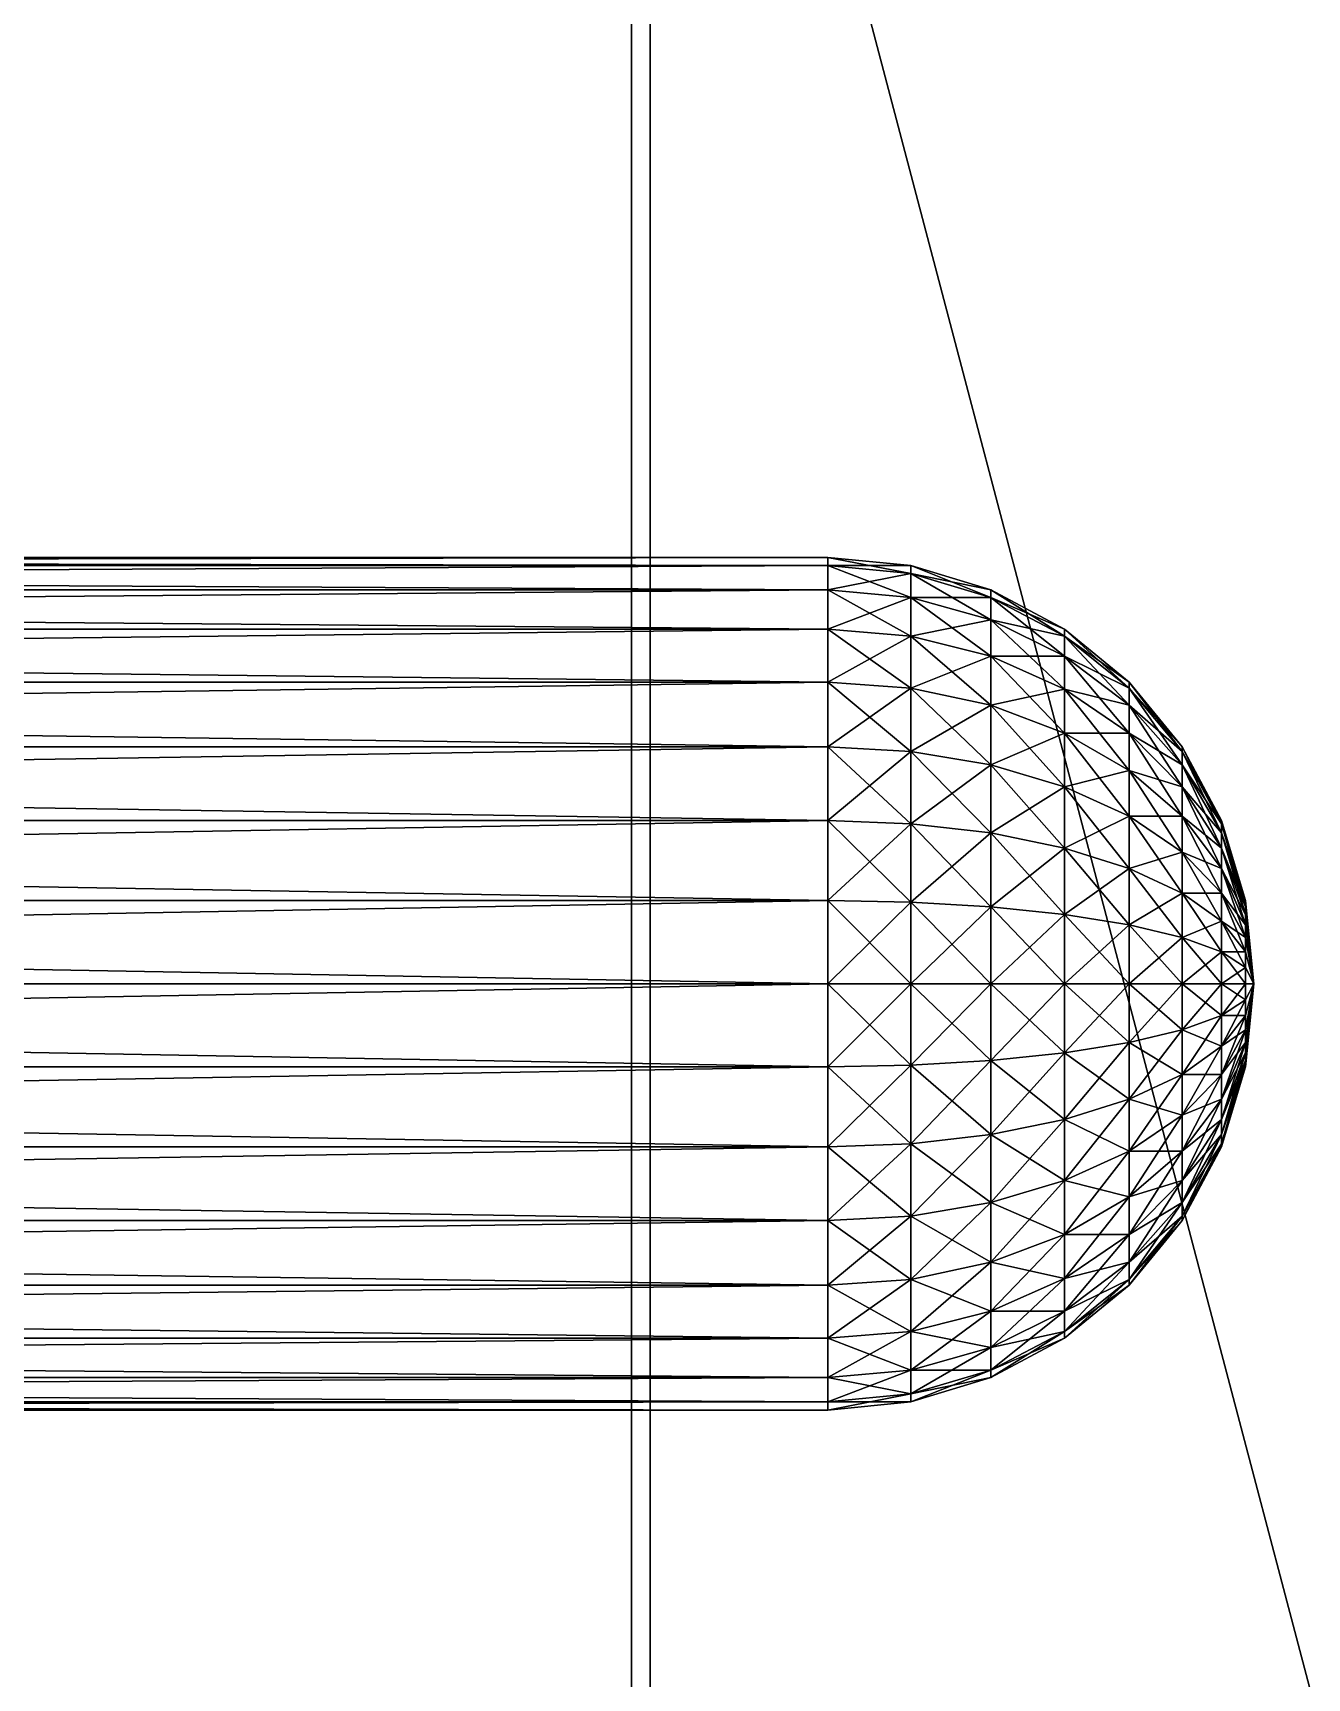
# Model space of a CAD drawing. Header units: millimetres. Extents: x -510 to 550, y -577 to 577.
# Drawn here: x -127.38 to -91.5, y -19.55 to 26.76 of the extents above; entities that cross this region are included whole.
import ezdxf

# ---------------------------------------------------------------- set-up
doc = ezdxf.new("R2010")
doc.units = ezdxf.units.MM
for name, color, linetype, true_color in [('base_visual_1', 7, 'Continuous', 0x5c6b75), ('base_visual_3', 7, 'Continuous', 0x1f2b36), ('rgbd_camera_foot', 7, 'Continuous', 0x1a242e)]:
    doc.layers.add(name, color=color, linetype=linetype, true_color=true_color)

msp = doc.modelspace()

# ---------------------------------------------------------------- linework, layer by layer
at = {"layer": 'base_visual_1', "true_color": 0x5c6b75}
for points in [[(-110, -190, 10), (150, 190, 10), (150, -190, 10)], [(-110, -190, 10), (-110, 190, 10), (150, 190, 10)], [(-110, -190, 80), (150, -190, 80), (150, 190, 80)], [(-110, -190, 80), (150, 190, 80), (-110, 190, 80)], [(-110, 190, 10), (-110, -190, 10), (-110, -190, 80)], [(-110, 190, 10), (-110, -190, 80), (-110, 190, 80)]]:
    msp.add_3dface(points, dxfattribs=at)
at = {"layer": 'base_visual_3', "true_color": 0x1f2b36}
for points in [[(-110.522, 170, 73.47), (-110.522, -170, 73.47), (-200.16, -170, 494.023)], [(-110.522, 170, 73.47), (-200.16, -170, 494.023), (-200.16, 170, 494.023)], [(-51.84, -170, 85.977), (-51.84, 170, 85.977), (-141.478, 170, 506.53)], [(-51.84, -170, 85.977), (-141.478, 170, 506.53), (-141.478, -170, 506.53)], [(-110.522, -170, 73.47), (-51.84, 170, 85.977), (-51.84, -170, 85.977)], [(-110.522, -170, 73.47), (-110.522, 170, 73.47), (-51.84, 170, 85.977)]]:
    msp.add_3dface(points, dxfattribs=at)
at = {"layer": 'rgbd_camera_foot', "true_color": 0x1a242e}
for points in [[(-105, 11.769, 47.341), (-105, 12, 45), (-235, 12, 45)], [(-105, 11.769, 47.341), (-235, 12, 45), (-235, 11.769, 47.341)], [(-105, 12, 45), (-105, 11.769, 42.659), (-235, 11.769, 42.659)], [(-105, 12, 45), (-235, 11.769, 42.659), (-235, 12, 45)], [(-105, 11.087, 49.592), (-105, 11.769, 47.341), (-235, 11.769, 47.341)], [(-105, 11.087, 49.592), (-235, 11.769, 47.341), (-235, 11.087, 49.592)], [(-105, 11.769, 42.659), (-105, 11.087, 40.408), (-235, 11.087, 40.408)], [(-105, 11.769, 42.659), (-235, 11.087, 40.408), (-235, 11.769, 42.659)], [(-102.659, 11.543, 47.296), (-102.659, 11.769, 45), (-105, 12, 45)], [(-102.659, 11.543, 47.296), (-105, 12, 45), (-105, 11.769, 47.341)], [(-102.659, 11.769, 45), (-105, 11.769, 42.659), (-105, 12, 45)], [(-102.659, 10.874, 49.504), (-102.659, 11.543, 47.296), (-105, 11.769, 47.341)], [(-102.659, 10.874, 49.504), (-105, 11.769, 47.341), (-105, 11.087, 49.592)], [(-102.659, 11.769, 45), (-102.659, 11.543, 42.704), (-105, 11.769, 42.659)], [(-102.659, 11.543, 42.704), (-105, 11.087, 40.408), (-105, 11.769, 42.659)], [(-100.408, 10.874, 47.163), (-100.408, 11.087, 45), (-102.659, 11.769, 45)], [(-100.408, 10.874, 47.163), (-102.659, 11.769, 45), (-102.659, 11.543, 47.296)], [(-100.408, 11.087, 45), (-102.659, 11.543, 42.704), (-102.659, 11.769, 45)], [(-102.659, 11.543, 42.704), (-102.659, 10.874, 40.496), (-105, 11.087, 40.408)], [(-100.408, 10.243, 49.243), (-100.408, 10.874, 47.163), (-102.659, 11.543, 47.296)], [(-100.408, 10.243, 49.243), (-102.659, 11.543, 47.296), (-102.659, 10.874, 49.504)], [(-100.408, 11.087, 45), (-100.408, 10.874, 42.837), (-102.659, 11.543, 42.704)], [(-100.408, 10.874, 42.837), (-102.659, 10.874, 40.496), (-102.659, 11.543, 42.704)], [(-105, 9.978, 51.667), (-105, 11.087, 49.592), (-235, 11.087, 49.592)], [(-105, 9.978, 51.667), (-235, 11.087, 49.592), (-235, 9.978, 51.667)], [(-105, 11.087, 40.408), (-105, 9.978, 38.333), (-235, 9.978, 38.333)], [(-105, 11.087, 40.408), (-235, 9.978, 38.333), (-235, 11.087, 40.408)], [(-102.659, 9.786, 51.539), (-102.659, 10.874, 49.504), (-105, 11.087, 49.592)], [(-102.659, 9.786, 51.539), (-105, 11.087, 49.592), (-105, 9.978, 51.667)], [(-102.659, 10.874, 40.496), (-105, 9.978, 38.333), (-105, 11.087, 40.408)], [(-102.659, 10.874, 40.496), (-102.659, 9.786, 38.461), (-105, 9.978, 38.333)], [(-100.408, 9.218, 51.159), (-100.408, 10.243, 49.243), (-102.659, 10.874, 49.504)], [(-100.408, 9.218, 51.159), (-102.659, 10.874, 49.504), (-102.659, 9.786, 51.539)], [(-100.408, 10.874, 42.837), (-100.408, 10.243, 40.757), (-102.659, 10.874, 40.496)], [(-100.408, 10.243, 40.757), (-102.659, 9.786, 38.461), (-102.659, 10.874, 40.496)], [(-98.333, 9.786, 46.947), (-98.333, 9.978, 45), (-100.408, 11.087, 45)], [(-98.333, 9.786, 46.947), (-100.408, 11.087, 45), (-100.408, 10.874, 47.163)], [(-98.333, 9.978, 45), (-100.408, 10.874, 42.837), (-100.408, 11.087, 45)], [(-98.333, 9.218, 48.818), (-98.333, 9.786, 46.947), (-100.408, 10.874, 47.163)], [(-98.333, 9.218, 48.818), (-100.408, 10.874, 47.163), (-100.408, 10.243, 49.243)], [(-98.333, 9.978, 45), (-98.333, 9.786, 43.053), (-100.408, 10.874, 42.837)], [(-98.333, 9.786, 43.053), (-100.408, 10.243, 40.757), (-100.408, 10.874, 42.837)], [(-100.408, 10.243, 40.757), (-100.408, 9.218, 38.841), (-102.659, 9.786, 38.461)], [(-98.333, 8.296, 50.543), (-98.333, 9.218, 48.818), (-100.408, 10.243, 49.243)], [(-98.333, 8.296, 50.543), (-100.408, 10.243, 49.243), (-100.408, 9.218, 51.159)], [(-98.333, 9.786, 43.053), (-98.333, 9.218, 41.182), (-100.408, 10.243, 40.757)], [(-98.333, 9.218, 41.182), (-100.408, 9.218, 38.841), (-100.408, 10.243, 40.757)], [(-105, 8.485, 53.485), (-105, 9.978, 51.667), (-235, 9.978, 51.667)], [(-105, 8.485, 53.485), (-235, 9.978, 51.667), (-235, 8.485, 53.485)], [(-105, 9.978, 38.333), (-105, 8.485, 36.515), (-235, 8.485, 36.515)], [(-105, 9.978, 38.333), (-235, 8.485, 36.515), (-235, 9.978, 38.333)], [(-102.659, 8.322, 53.322), (-102.659, 9.786, 51.539), (-105, 9.978, 51.667)], [(-102.659, 8.322, 53.322), (-105, 9.978, 51.667), (-105, 8.485, 53.485)], [(-102.659, 9.786, 38.461), (-105, 8.485, 36.515), (-105, 9.978, 38.333)], [(-102.659, 9.786, 38.461), (-102.659, 8.322, 36.678), (-105, 8.485, 36.515)], [(-100.408, 7.839, 52.839), (-100.408, 9.218, 51.159), (-102.659, 9.786, 51.539)], [(-100.408, 7.839, 52.839), (-102.659, 9.786, 51.539), (-102.659, 8.322, 53.322)], [(-100.408, 9.218, 38.841), (-102.659, 8.322, 36.678), (-102.659, 9.786, 38.461)], [(-96.515, 8.322, 46.655), (-96.515, 8.485, 45), (-98.333, 9.978, 45)], [(-96.515, 8.322, 46.655), (-98.333, 9.978, 45), (-98.333, 9.786, 46.947)], [(-96.515, 8.485, 45), (-98.333, 9.786, 43.053), (-98.333, 9.978, 45)], [(-96.515, 7.839, 48.247), (-96.515, 8.322, 46.655), (-98.333, 9.786, 46.947)], [(-96.515, 7.839, 48.247), (-98.333, 9.786, 46.947), (-98.333, 9.218, 48.818)], [(-96.515, 8.485, 45), (-96.515, 8.322, 43.345), (-98.333, 9.786, 43.053)], [(-96.515, 8.322, 43.345), (-98.333, 9.218, 41.182), (-98.333, 9.786, 43.053)], [(-100.408, 9.218, 38.841), (-100.408, 7.839, 37.161), (-102.659, 8.322, 36.678)], [(-98.333, 7.055, 52.055), (-98.333, 8.296, 50.543), (-100.408, 9.218, 51.159)], [(-98.333, 7.055, 52.055), (-100.408, 9.218, 51.159), (-100.408, 7.839, 52.839)], [(-98.333, 9.218, 41.182), (-98.333, 8.296, 39.457), (-100.408, 9.218, 38.841)], [(-98.333, 8.296, 39.457), (-100.408, 7.839, 37.161), (-100.408, 9.218, 38.841)], [(-96.515, 7.055, 49.714), (-96.515, 7.839, 48.247), (-98.333, 9.218, 48.818)], [(-96.515, 7.055, 49.714), (-98.333, 9.218, 48.818), (-98.333, 8.296, 50.543)], [(-96.515, 8.322, 43.345), (-96.515, 7.839, 41.753), (-98.333, 9.218, 41.182)], [(-96.515, 7.839, 41.753), (-98.333, 8.296, 39.457), (-98.333, 9.218, 41.182)], [(-105, 6.667, 54.978), (-105, 8.485, 53.485), (-235, 8.485, 53.485)], [(-105, 6.667, 54.978), (-235, 8.485, 53.485), (-235, 6.667, 54.978)], [(-105, 8.485, 36.515), (-105, 6.667, 35.022), (-235, 6.667, 35.022)], [(-105, 8.485, 36.515), (-235, 6.667, 35.022), (-235, 8.485, 36.515)], [(-102.659, 6.539, 54.786), (-102.659, 8.322, 53.322), (-105, 8.485, 53.485)], [(-102.659, 6.539, 54.786), (-105, 8.485, 53.485), (-105, 6.667, 54.978)], [(-102.659, 8.322, 36.678), (-105, 6.667, 35.022), (-105, 8.485, 36.515)], [(-95.022, 6.539, 46.301), (-95.022, 6.667, 45), (-96.515, 8.485, 45)], [(-95.022, 6.539, 46.301), (-96.515, 8.485, 45), (-96.515, 8.322, 46.655)], [(-95.022, 6.667, 45), (-96.515, 8.322, 43.345), (-96.515, 8.485, 45)], [(-102.659, 8.322, 36.678), (-102.659, 6.539, 35.214), (-105, 6.667, 35.022)], [(-100.408, 6.159, 54.218), (-100.408, 7.839, 52.839), (-102.659, 8.322, 53.322)], [(-100.408, 6.159, 54.218), (-102.659, 8.322, 53.322), (-102.659, 6.539, 54.786)], [(-100.408, 7.839, 37.161), (-102.659, 6.539, 35.214), (-102.659, 8.322, 36.678)], [(-98.333, 8.296, 39.457), (-98.333, 7.055, 37.945), (-100.408, 7.839, 37.161)], [(-96.515, 6, 51), (-96.515, 7.055, 49.714), (-98.333, 8.296, 50.543)], [(-96.515, 6, 51), (-98.333, 8.296, 50.543), (-98.333, 7.055, 52.055)], [(-96.515, 7.839, 41.753), (-96.515, 7.055, 40.286), (-98.333, 8.296, 39.457)], [(-96.515, 7.055, 40.286), (-98.333, 7.055, 37.945), (-98.333, 8.296, 39.457)], [(-95.022, 6.159, 47.551), (-95.022, 6.539, 46.301), (-96.515, 8.322, 46.655)], [(-95.022, 6.159, 47.551), (-96.515, 8.322, 46.655), (-96.515, 7.839, 48.247)], [(-95.022, 6.667, 45), (-95.022, 6.539, 43.699), (-96.515, 8.322, 43.345)], [(-95.022, 6.539, 43.699), (-96.515, 7.839, 41.753), (-96.515, 8.322, 43.345)], [(-100.408, 7.839, 37.161), (-100.408, 6.159, 35.782), (-102.659, 6.539, 35.214)], [(-98.333, 5.543, 53.296), (-98.333, 7.055, 52.055), (-100.408, 7.839, 52.839)], [(-98.333, 5.543, 53.296), (-100.408, 7.839, 52.839), (-100.408, 6.159, 54.218)], [(-98.333, 7.055, 37.945), (-100.408, 6.159, 35.782), (-100.408, 7.839, 37.161)], [(-95.022, 5.543, 48.704), (-95.022, 6.159, 47.551), (-96.515, 7.839, 48.247)], [(-95.022, 5.543, 48.704), (-96.515, 7.839, 48.247), (-96.515, 7.055, 49.714)], [(-95.022, 6.539, 43.699), (-95.022, 6.159, 42.449), (-96.515, 7.839, 41.753)], [(-95.022, 6.159, 42.449), (-96.515, 7.055, 40.286), (-96.515, 7.839, 41.753)], [(-98.333, 7.055, 37.945), (-98.333, 5.543, 36.704), (-100.408, 6.159, 35.782)], [(-96.515, 4.714, 52.055), (-96.515, 6, 51), (-98.333, 7.055, 52.055)], [(-96.515, 4.714, 52.055), (-98.333, 7.055, 52.055), (-98.333, 5.543, 53.296)], [(-96.515, 7.055, 40.286), (-96.515, 6, 39), (-98.333, 7.055, 37.945)], [(-96.515, 6, 39), (-98.333, 5.543, 36.704), (-98.333, 7.055, 37.945)], [(-95.022, 4.714, 49.714), (-95.022, 5.543, 48.704), (-96.515, 7.055, 49.714)], [(-95.022, 4.714, 49.714), (-96.515, 7.055, 49.714), (-96.515, 6, 51)], [(-95.022, 6.159, 42.449), (-95.022, 5.543, 41.296), (-96.515, 7.055, 40.286)], [(-95.022, 5.543, 41.296), (-96.515, 6, 39), (-96.515, 7.055, 40.286)], [(-105, 4.592, 56.087), (-105, 6.667, 54.978), (-235, 6.667, 54.978)], [(-105, 4.592, 56.087), (-235, 6.667, 54.978), (-235, 4.592, 56.087)], [(-105, 6.667, 35.022), (-105, 4.592, 33.913), (-235, 4.592, 33.913)], [(-105, 6.667, 35.022), (-235, 4.592, 33.913), (-235, 6.667, 35.022)], [(-102.659, 4.504, 55.874), (-102.659, 6.539, 54.786), (-105, 6.667, 54.978)], [(-102.659, 4.504, 55.874), (-105, 6.667, 54.978), (-105, 4.592, 56.087)], [(-102.659, 6.539, 35.214), (-105, 4.592, 33.913), (-105, 6.667, 35.022)], [(-102.659, 6.539, 35.214), (-102.659, 4.504, 34.126), (-105, 4.592, 33.913)], [(-100.408, 4.243, 55.243), (-100.408, 6.159, 54.218), (-102.659, 6.539, 54.786)], [(-100.408, 4.243, 55.243), (-102.659, 6.539, 54.786), (-102.659, 4.504, 55.874)], [(-100.408, 6.159, 35.782), (-102.659, 4.504, 34.126), (-102.659, 6.539, 35.214)], [(-93.913, 4.504, 45.896), (-93.913, 4.592, 45), (-95.022, 6.667, 45)], [(-93.913, 4.504, 45.896), (-95.022, 6.667, 45), (-95.022, 6.539, 46.301)], [(-93.913, 4.592, 45), (-95.022, 6.539, 43.699), (-95.022, 6.667, 45)], [(-93.913, 4.243, 46.757), (-93.913, 4.504, 45.896), (-95.022, 6.539, 46.301)], [(-93.913, 4.243, 46.757), (-95.022, 6.539, 46.301), (-95.022, 6.159, 47.551)], [(-93.913, 4.592, 45), (-93.913, 4.504, 44.104), (-95.022, 6.539, 43.699)], [(-93.913, 4.504, 44.104), (-95.022, 6.159, 42.449), (-95.022, 6.539, 43.699)], [(-100.408, 6.159, 35.782), (-100.408, 4.243, 34.757), (-102.659, 4.504, 34.126)], [(-98.333, 3.818, 54.218), (-98.333, 5.543, 53.296), (-100.408, 6.159, 54.218)], [(-98.333, 3.818, 54.218), (-100.408, 6.159, 54.218), (-100.408, 4.243, 55.243)], [(-98.333, 5.543, 36.704), (-100.408, 4.243, 34.757), (-100.408, 6.159, 35.782)], [(-93.913, 3.818, 47.551), (-93.913, 4.243, 46.757), (-95.022, 6.159, 47.551)], [(-93.913, 3.818, 47.551), (-95.022, 6.159, 47.551), (-95.022, 5.543, 48.704)], [(-93.913, 4.504, 44.104), (-93.913, 4.243, 43.243), (-95.022, 6.159, 42.449)], [(-93.913, 4.243, 43.243), (-95.022, 5.543, 41.296), (-95.022, 6.159, 42.449)], [(-96.515, 6, 39), (-96.515, 4.714, 37.945), (-98.333, 5.543, 36.704)], [(-95.022, 3.704, 50.543), (-95.022, 4.714, 49.714), (-96.515, 6, 51)], [(-95.022, 3.704, 50.543), (-96.515, 6, 51), (-96.515, 4.714, 52.055)], [(-95.022, 5.543, 41.296), (-95.022, 4.714, 40.286), (-96.515, 6, 39)], [(-95.022, 4.714, 40.286), (-96.515, 4.714, 37.945), (-96.515, 6, 39)], [(-98.333, 5.543, 36.704), (-98.333, 3.818, 35.782), (-100.408, 4.243, 34.757)], [(-96.515, 3.247, 52.839), (-96.515, 4.714, 52.055), (-98.333, 5.543, 53.296)], [(-96.515, 3.247, 52.839), (-98.333, 5.543, 53.296), (-98.333, 3.818, 54.218)], [(-96.515, 4.714, 37.945), (-98.333, 3.818, 35.782), (-98.333, 5.543, 36.704)], [(-93.913, 3.247, 48.247), (-93.913, 3.818, 47.551), (-95.022, 5.543, 48.704)], [(-93.913, 3.247, 48.247), (-95.022, 5.543, 48.704), (-95.022, 4.714, 49.714)], [(-93.913, 4.243, 43.243), (-93.913, 3.818, 42.449), (-95.022, 5.543, 41.296)], [(-93.913, 3.818, 42.449), (-95.022, 4.714, 40.286), (-95.022, 5.543, 41.296)], [(-96.515, 4.714, 37.945), (-96.515, 3.247, 37.161), (-98.333, 3.818, 35.782)], [(-95.022, 2.551, 51.159), (-95.022, 3.704, 50.543), (-96.515, 4.714, 52.055)], [(-95.022, 2.551, 51.159), (-96.515, 4.714, 52.055), (-96.515, 3.247, 52.839)], [(-95.022, 4.714, 40.286), (-95.022, 3.704, 39.457), (-96.515, 4.714, 37.945)], [(-95.022, 3.704, 39.457), (-96.515, 3.247, 37.161), (-96.515, 4.714, 37.945)], [(-93.913, 2.551, 48.818), (-93.913, 3.247, 48.247), (-95.022, 4.714, 49.714)], [(-93.913, 2.551, 48.818), (-95.022, 4.714, 49.714), (-95.022, 3.704, 50.543)], [(-93.913, 3.818, 42.449), (-93.913, 3.247, 41.753), (-95.022, 4.714, 40.286)], [(-93.913, 3.247, 41.753), (-95.022, 3.704, 39.457), (-95.022, 4.714, 40.286)], [(-105, 2.341, 56.769), (-105, 4.592, 56.087), (-235, 4.592, 56.087)], [(-105, 2.341, 56.769), (-235, 4.592, 56.087), (-235, 2.341, 56.769)], [(-105, 4.592, 33.913), (-105, 2.341, 33.231), (-235, 2.341, 33.231)], [(-105, 4.592, 33.913), (-235, 2.341, 33.231), (-235, 4.592, 33.913)], [(-102.659, 2.296, 56.543), (-102.659, 4.504, 55.874), (-105, 4.592, 56.087)], [(-102.659, 2.296, 56.543), (-105, 4.592, 56.087), (-105, 2.341, 56.769)], [(-102.659, 4.504, 34.126), (-105, 2.341, 33.231), (-105, 4.592, 33.913)], [(-102.659, 4.504, 34.126), (-102.659, 2.296, 33.457), (-105, 2.341, 33.231)], [(-100.408, 2.163, 55.874), (-100.408, 4.243, 55.243), (-102.659, 4.504, 55.874)], [(-100.408, 2.163, 55.874), (-102.659, 4.504, 55.874), (-102.659, 2.296, 56.543)], [(-100.408, 4.243, 34.757), (-102.659, 2.296, 33.457), (-102.659, 4.504, 34.126)], [(-100.408, 4.243, 34.757), (-100.408, 2.163, 34.126), (-102.659, 2.296, 33.457)], [(-98.333, 1.947, 54.786), (-98.333, 3.818, 54.218), (-100.408, 4.243, 55.243)], [(-98.333, 1.947, 54.786), (-100.408, 4.243, 55.243), (-100.408, 2.163, 55.874)], [(-98.333, 3.818, 35.782), (-100.408, 2.163, 34.126), (-100.408, 4.243, 34.757)], [(-93.231, 2.296, 45.457), (-93.231, 2.341, 45), (-93.913, 4.592, 45)], [(-93.231, 2.296, 45.457), (-93.913, 4.592, 45), (-93.913, 4.504, 45.896)], [(-93.231, 2.341, 45), (-93.913, 4.504, 44.104), (-93.913, 4.592, 45)], [(-93.231, 2.163, 45.896), (-93.231, 2.296, 45.457), (-93.913, 4.504, 45.896)], [(-93.231, 2.163, 45.896), (-93.913, 4.504, 45.896), (-93.913, 4.243, 46.757)], [(-93.231, 2.341, 45), (-93.231, 2.296, 44.543), (-93.913, 4.504, 44.104)], [(-93.231, 2.296, 44.543), (-93.913, 4.243, 43.243), (-93.913, 4.504, 44.104)], [(-93.231, 1.947, 46.301), (-93.231, 2.163, 45.896), (-93.913, 4.243, 46.757)], [(-93.231, 1.947, 46.301), (-93.913, 4.243, 46.757), (-93.913, 3.818, 47.551)], [(-93.231, 2.296, 44.543), (-93.231, 2.163, 44.104), (-93.913, 4.243, 43.243)], [(-93.231, 2.163, 44.104), (-93.913, 3.818, 42.449), (-93.913, 4.243, 43.243)], [(-98.333, 3.818, 35.782), (-98.333, 1.947, 35.214), (-100.408, 2.163, 34.126)], [(-96.515, 1.655, 53.322), (-96.515, 3.247, 52.839), (-98.333, 3.818, 54.218)], [(-96.515, 1.655, 53.322), (-98.333, 3.818, 54.218), (-98.333, 1.947, 54.786)], [(-96.515, 3.247, 37.161), (-98.333, 1.947, 35.214), (-98.333, 3.818, 35.782)], [(-93.231, 1.655, 46.655), (-93.231, 1.947, 46.301), (-93.913, 3.818, 47.551)], [(-93.231, 1.655, 46.655), (-93.913, 3.818, 47.551), (-93.913, 3.247, 48.247)], [(-93.231, 2.163, 44.104), (-93.231, 1.947, 43.699), (-93.913, 3.818, 42.449)], [(-93.231, 1.947, 43.699), (-93.913, 3.247, 41.753), (-93.913, 3.818, 42.449)], [(-96.515, 3.247, 37.161), (-96.515, 1.655, 36.678), (-98.333, 1.947, 35.214)], [(-95.022, 3.704, 39.457), (-95.022, 2.551, 38.841), (-96.515, 3.247, 37.161)], [(-95.022, 1.301, 51.539), (-95.022, 2.551, 51.159), (-96.515, 3.247, 52.839)], [(-95.022, 1.301, 51.539), (-96.515, 3.247, 52.839), (-96.515, 1.655, 53.322)], [(-95.022, 2.551, 38.841), (-96.515, 1.655, 36.678), (-96.515, 3.247, 37.161)], [(-93.913, 1.757, 49.243), (-93.913, 2.551, 48.818), (-95.022, 3.704, 50.543)], [(-93.913, 1.757, 49.243), (-95.022, 3.704, 50.543), (-95.022, 2.551, 51.159)], [(-93.913, 3.247, 41.753), (-93.913, 2.551, 41.182), (-95.022, 3.704, 39.457)], [(-93.913, 2.551, 41.182), (-95.022, 2.551, 38.841), (-95.022, 3.704, 39.457)], [(-93.231, 1.301, 46.947), (-93.231, 1.655, 46.655), (-93.913, 3.247, 48.247)], [(-93.231, 1.301, 46.947), (-93.913, 3.247, 48.247), (-93.913, 2.551, 48.818)], [(-93.231, 1.947, 43.699), (-93.231, 1.655, 43.345), (-93.913, 3.247, 41.753)], [(-93.231, 1.655, 43.345), (-93.913, 2.551, 41.182), (-93.913, 3.247, 41.753)], [(-105, 0, 57), (-105, 2.341, 56.769), (-235, 2.341, 56.769)], [(-105, 0, 57), (-235, 2.341, 56.769), (-235, 0, 57)], [(-105, 2.341, 33.231), (-105, 0, 33), (-235, 0, 33)], [(-105, 2.341, 33.231), (-235, 0, 33), (-235, 2.341, 33.231)], [(-102.659, 0, 56.769), (-102.659, 2.296, 56.543), (-105, 2.341, 56.769)], [(-102.659, 0, 56.769), (-105, 2.341, 56.769), (-105, 0, 57)], [(-102.659, 2.296, 33.457), (-105, 0, 33), (-105, 2.341, 33.231)], [(-95.022, 2.551, 38.841), (-95.022, 1.301, 38.461), (-96.515, 1.655, 36.678)], [(-93.913, 0.896, 49.504), (-93.913, 1.757, 49.243), (-95.022, 2.551, 51.159)], [(-93.913, 0.896, 49.504), (-95.022, 2.551, 51.159), (-95.022, 1.301, 51.539)], [(-93.913, 2.551, 41.182), (-93.913, 1.757, 40.757), (-95.022, 2.551, 38.841)], [(-93.913, 1.757, 40.757), (-95.022, 1.301, 38.461), (-95.022, 2.551, 38.841)], [(-93.231, 0.896, 47.163), (-93.231, 1.301, 46.947), (-93.913, 2.551, 48.818)], [(-93.231, 0.896, 47.163), (-93.913, 2.551, 48.818), (-93.913, 1.757, 49.243)], [(-93.231, 1.655, 43.345), (-93.231, 1.301, 43.053), (-93.913, 2.551, 41.182)], [(-93.231, 1.301, 43.053), (-93.913, 1.757, 40.757), (-93.913, 2.551, 41.182)], [(-93, 0, 45), (-93.231, 2.341, 45), (-93.231, 2.296, 45.457)], [(-93, 0, 45), (-93.231, 2.296, 44.543), (-93.231, 2.341, 45)], [(-102.659, 2.296, 33.457), (-102.659, 0, 33.231), (-105, 0, 33)], [(-100.408, 0, 56.087), (-100.408, 2.163, 55.874), (-102.659, 2.296, 56.543)], [(-100.408, 0, 56.087), (-102.659, 2.296, 56.543), (-102.659, 0, 56.769)], [(-100.408, 2.163, 34.126), (-102.659, 0, 33.231), (-102.659, 2.296, 33.457)], [(-100.408, 2.163, 34.126), (-100.408, 0, 33.913), (-102.659, 0, 33.231)], [(-98.333, 0, 54.978), (-98.333, 1.947, 54.786), (-100.408, 2.163, 55.874)], [(-98.333, 0, 54.978), (-100.408, 2.163, 55.874), (-100.408, 0, 56.087)], [(-98.333, 1.947, 35.214), (-100.408, 0, 33.913), (-100.408, 2.163, 34.126)], [(-98.333, 1.947, 35.214), (-98.333, 0, 35.022), (-100.408, 0, 33.913)], [(-96.515, 0, 53.485), (-96.515, 1.655, 53.322), (-98.333, 1.947, 54.786)], [(-96.515, 0, 53.485), (-98.333, 1.947, 54.786), (-98.333, 0, 54.978)], [(-96.515, 1.655, 36.678), (-98.333, 0, 35.022), (-98.333, 1.947, 35.214)], [(-93, 0, 45), (-93.231, 2.296, 45.457), (-93.231, 2.163, 45.896)], [(-93, 0, 45), (-93.231, 2.163, 44.104), (-93.231, 2.296, 44.543)], [(-93, 0, 45), (-93.231, 2.163, 45.896), (-93.231, 1.947, 46.301)], [(-93, 0, 45), (-93.231, 1.947, 43.699), (-93.231, 2.163, 44.104)], [(-93, 0, 45), (-93.231, 1.947, 46.301), (-93.231, 1.655, 46.655)], [(-93, 0, 45), (-93.231, 1.655, 43.345), (-93.231, 1.947, 43.699)], [(-96.515, 1.655, 36.678), (-96.515, 0, 36.515), (-98.333, 0, 35.022)], [(-95.022, 0, 51.667), (-95.022, 1.301, 51.539), (-96.515, 1.655, 53.322)], [(-95.022, 0, 51.667), (-96.515, 1.655, 53.322), (-96.515, 0, 53.485)], [(-95.022, 1.301, 38.461), (-96.515, 0, 36.515), (-96.515, 1.655, 36.678)], [(-93.913, 1.757, 40.757), (-93.913, 0.896, 40.496), (-95.022, 1.301, 38.461)], [(-93.231, 0.457, 47.296), (-93.231, 0.896, 47.163), (-93.913, 1.757, 49.243)], [(-93.231, 0.457, 47.296), (-93.913, 1.757, 49.243), (-93.913, 0.896, 49.504)], [(-93.231, 1.301, 43.053), (-93.231, 0.896, 42.837), (-93.913, 1.757, 40.757)], [(-93.231, 0.896, 42.837), (-93.913, 0.896, 40.496), (-93.913, 1.757, 40.757)], [(-93, 0, 45), (-93.231, 1.655, 46.655), (-93.231, 1.301, 46.947)], [(-93, 0, 45), (-93.231, 1.301, 43.053), (-93.231, 1.655, 43.345)], [(-95.022, 1.301, 38.461), (-95.022, 0, 38.333), (-96.515, 0, 36.515)], [(-93.913, 0, 49.592), (-93.913, 0.896, 49.504), (-95.022, 1.301, 51.539)], [(-93.913, 0, 49.592), (-95.022, 1.301, 51.539), (-95.022, 0, 51.667)], [(-93.913, 0.896, 40.496), (-95.022, 0, 38.333), (-95.022, 1.301, 38.461)], [(-93, 0, 45), (-93.231, 1.301, 46.947), (-93.231, 0.896, 47.163)], [(-93, 0, 45), (-93.231, 0.896, 42.837), (-93.231, 1.301, 43.053)], [(-93.913, 0.896, 40.496), (-93.913, 0, 40.408), (-95.022, 0, 38.333)], [(-93.231, 0, 47.341), (-93.231, 0.457, 47.296), (-93.913, 0.896, 49.504)], [(-93.231, 0, 47.341), (-93.913, 0.896, 49.504), (-93.913, 0, 49.592)], [(-93.231, 0.896, 42.837), (-93.231, 0.457, 42.704), (-93.913, 0.896, 40.496)], [(-93.231, 0.457, 42.704), (-93.913, 0, 40.408), (-93.913, 0.896, 40.496)], [(-93, 0, 45), (-93.231, 0.896, 47.163), (-93.231, 0.457, 47.296)], [(-93, 0, 45), (-93.231, 0.457, 42.704), (-93.231, 0.896, 42.837)], [(-105, 0, 33), (-105, -2.341, 33.231), (-235, -2.341, 33.231)], [(-105, 0, 33), (-235, -2.341, 33.231), (-235, 0, 33)], [(-105, -2.341, 56.769), (-105, 0, 57), (-235, 0, 57)], [(-105, -2.341, 56.769), (-235, 0, 57), (-235, -2.341, 56.769)], [(-102.659, 0, 33.231), (-102.659, -2.296, 33.457), (-105, -2.341, 33.231)], [(-102.659, 0, 33.231), (-105, -2.341, 33.231), (-105, 0, 33)], [(-102.659, -2.296, 56.543), (-102.659, 0, 56.769), (-105, 0, 57)], [(-102.659, -2.296, 56.543), (-105, 0, 57), (-105, -2.341, 56.769)], [(-100.408, 0, 33.913), (-100.408, -2.163, 34.126), (-102.659, -2.296, 33.457)], [(-100.408, 0, 33.913), (-102.659, -2.296, 33.457), (-102.659, 0, 33.231)], [(-100.408, -2.163, 55.874), (-100.408, 0, 56.087), (-102.659, 0, 56.769)], [(-100.408, -2.163, 55.874), (-102.659, 0, 56.769), (-102.659, -2.296, 56.543)], [(-98.333, 0, 35.022), (-98.333, -1.947, 35.214), (-100.408, -2.163, 34.126)], [(-98.333, 0, 35.022), (-100.408, -2.163, 34.126), (-100.408, 0, 33.913)], [(-98.333, -1.947, 54.786), (-98.333, 0, 54.978), (-100.408, 0, 56.087)], [(-98.333, -1.947, 54.786), (-100.408, 0, 56.087), (-100.408, -2.163, 55.874)], [(-96.515, 0, 36.515), (-96.515, -1.655, 36.678), (-98.333, -1.947, 35.214)], [(-96.515, 0, 36.515), (-98.333, -1.947, 35.214), (-98.333, 0, 35.022)], [(-96.515, -1.655, 53.322), (-96.515, 0, 53.485), (-98.333, 0, 54.978)], [(-96.515, -1.655, 53.322), (-98.333, 0, 54.978), (-98.333, -1.947, 54.786)], [(-95.022, 0, 38.333), (-95.022, -1.301, 38.461), (-96.515, -1.655, 36.678)], [(-95.022, 0, 38.333), (-96.515, -1.655, 36.678), (-96.515, 0, 36.515)], [(-95.022, -1.301, 51.539), (-95.022, 0, 51.667), (-96.515, 0, 53.485)], [(-95.022, -1.301, 51.539), (-96.515, 0, 53.485), (-96.515, -1.655, 53.322)], [(-93.913, 0, 40.408), (-93.913, -0.896, 40.496), (-95.022, -1.301, 38.461)], [(-93.913, 0, 40.408), (-95.022, -1.301, 38.461), (-95.022, 0, 38.333)], [(-93.913, -0.896, 49.504), (-93.913, 0, 49.592), (-95.022, 0, 51.667)], [(-93.913, -0.896, 49.504), (-95.022, 0, 51.667), (-95.022, -1.301, 51.539)], [(-93.231, 0.457, 42.704), (-93.231, 0, 42.659), (-93.913, 0, 40.408)], [(-93.231, 0, 42.659), (-93.231, -0.457, 42.704), (-93.913, -0.896, 40.496)], [(-93.231, 0, 42.659), (-93.913, -0.896, 40.496), (-93.913, 0, 40.408)], [(-93.231, -0.457, 47.296), (-93.231, 0, 47.341), (-93.913, 0, 49.592)], [(-93.231, -0.457, 47.296), (-93.913, 0, 49.592), (-93.913, -0.896, 49.504)], [(-93, 0, 45), (-93.231, 0.457, 47.296), (-93.231, 0, 47.341)], [(-93, 0, 45), (-93.231, 0, 42.659), (-93.231, 0.457, 42.704)], [(-93, 0, 45), (-93.231, -0.457, 42.704), (-93.231, 0, 42.659)], [(-93, 0, 45), (-93.231, -0.896, 42.837), (-93.231, -0.457, 42.704)], [(-93, 0, 45), (-93.231, -1.301, 43.053), (-93.231, -0.896, 42.837)], [(-93, 0, 45), (-93.231, -1.655, 43.345), (-93.231, -1.301, 43.053)], [(-93, 0, 45), (-93.231, -1.947, 43.699), (-93.231, -1.655, 43.345)], [(-93, 0, 45), (-93.231, -2.163, 44.104), (-93.231, -1.947, 43.699)], [(-93, 0, 45), (-93.231, -2.296, 44.543), (-93.231, -2.163, 44.104)], [(-93, 0, 45), (-93.231, -2.341, 45), (-93.231, -2.296, 44.543)], [(-93, 0, 45), (-93.231, -2.296, 45.457), (-93.231, -2.341, 45)], [(-93, 0, 45), (-93.231, -2.163, 45.896), (-93.231, -2.296, 45.457)], [(-93, 0, 45), (-93.231, -1.947, 46.301), (-93.231, -2.163, 45.896)], [(-93, 0, 45), (-93.231, -1.655, 46.655), (-93.231, -1.947, 46.301)], [(-93, 0, 45), (-93.231, -1.301, 46.947), (-93.231, -1.655, 46.655)], [(-93, 0, 45), (-93.231, -0.896, 47.163), (-93.231, -1.301, 46.947)], [(-93, 0, 45), (-93.231, -0.457, 47.296), (-93.231, -0.896, 47.163)], [(-93, 0, 45), (-93.231, 0, 47.341), (-93.231, -0.457, 47.296)], [(-93.231, -0.457, 42.704), (-93.231, -0.896, 42.837), (-93.913, -1.757, 40.757)], [(-93.231, -0.457, 42.704), (-93.913, -1.757, 40.757), (-93.913, -0.896, 40.496)], [(-93.231, -0.896, 47.163), (-93.231, -0.457, 47.296), (-93.913, -0.896, 49.504)], [(-93.913, -0.896, 40.496), (-93.913, -1.757, 40.757), (-95.022, -2.551, 38.841)], [(-93.913, -0.896, 40.496), (-95.022, -2.551, 38.841), (-95.022, -1.301, 38.461)], [(-93.913, -1.757, 49.243), (-93.913, -0.896, 49.504), (-95.022, -1.301, 51.539)], [(-93.231, -0.896, 42.837), (-93.231, -1.301, 43.053), (-93.913, -2.551, 41.182)], [(-93.231, -0.896, 42.837), (-93.913, -2.551, 41.182), (-93.913, -1.757, 40.757)], [(-93.231, -1.301, 46.947), (-93.231, -0.896, 47.163), (-93.913, -1.757, 49.243)], [(-93.231, -0.896, 47.163), (-93.913, -0.896, 49.504), (-93.913, -1.757, 49.243)], [(-95.022, -1.301, 38.461), (-95.022, -2.551, 38.841), (-96.515, -3.247, 37.161)], [(-95.022, -1.301, 38.461), (-96.515, -3.247, 37.161), (-96.515, -1.655, 36.678)], [(-95.022, -2.551, 51.159), (-95.022, -1.301, 51.539), (-96.515, -1.655, 53.322)], [(-93.913, -1.757, 49.243), (-95.022, -1.301, 51.539), (-95.022, -2.551, 51.159)], [(-93.231, -1.301, 43.053), (-93.231, -1.655, 43.345), (-93.913, -3.247, 41.753)], [(-93.231, -1.301, 43.053), (-93.913, -3.247, 41.753), (-93.913, -2.551, 41.182)], [(-93.231, -1.655, 46.655), (-93.231, -1.301, 46.947), (-93.913, -2.551, 48.818)], [(-93.231, -1.301, 46.947), (-93.913, -1.757, 49.243), (-93.913, -2.551, 48.818)], [(-96.515, -1.655, 36.678), (-96.515, -3.247, 37.161), (-98.333, -3.818, 35.782)], [(-96.515, -1.655, 36.678), (-98.333, -3.818, 35.782), (-98.333, -1.947, 35.214)], [(-96.515, -3.247, 52.839), (-96.515, -1.655, 53.322), (-98.333, -1.947, 54.786)], [(-95.022, -2.551, 51.159), (-96.515, -1.655, 53.322), (-96.515, -3.247, 52.839)], [(-93.913, -1.757, 40.757), (-93.913, -2.551, 41.182), (-95.022, -3.704, 39.457)], [(-93.913, -1.757, 40.757), (-95.022, -3.704, 39.457), (-95.022, -2.551, 38.841)], [(-93.913, -2.551, 48.818), (-93.913, -1.757, 49.243), (-95.022, -2.551, 51.159)], [(-93.231, -1.655, 43.345), (-93.231, -1.947, 43.699), (-93.913, -3.818, 42.449)], [(-93.231, -1.655, 43.345), (-93.913, -3.818, 42.449), (-93.913, -3.247, 41.753)], [(-93.231, -1.947, 46.301), (-93.231, -1.655, 46.655), (-93.913, -3.247, 48.247)], [(-93.231, -1.655, 46.655), (-93.913, -2.551, 48.818), (-93.913, -3.247, 48.247)], [(-102.659, -2.296, 33.457), (-102.659, -4.504, 34.126), (-105, -4.592, 33.913)], [(-102.659, -2.296, 33.457), (-105, -4.592, 33.913), (-105, -2.341, 33.231)], [(-102.659, -4.504, 55.874), (-102.659, -2.296, 56.543), (-105, -2.341, 56.769)], [(-100.408, -2.163, 34.126), (-100.408, -4.243, 34.757), (-102.659, -4.504, 34.126)], [(-100.408, -2.163, 34.126), (-102.659, -4.504, 34.126), (-102.659, -2.296, 33.457)], [(-100.408, -4.243, 55.243), (-100.408, -2.163, 55.874), (-102.659, -2.296, 56.543)], [(-100.408, -4.243, 55.243), (-102.659, -2.296, 56.543), (-102.659, -4.504, 55.874)], [(-98.333, -1.947, 35.214), (-98.333, -3.818, 35.782), (-100.408, -4.243, 34.757)], [(-98.333, -1.947, 35.214), (-100.408, -4.243, 34.757), (-100.408, -2.163, 34.126)], [(-98.333, -3.818, 54.218), (-98.333, -1.947, 54.786), (-100.408, -2.163, 55.874)], [(-98.333, -3.818, 54.218), (-100.408, -2.163, 55.874), (-100.408, -4.243, 55.243)], [(-96.515, -3.247, 52.839), (-98.333, -1.947, 54.786), (-98.333, -3.818, 54.218)], [(-93.231, -1.947, 43.699), (-93.231, -2.163, 44.104), (-93.913, -4.243, 43.243)], [(-93.231, -1.947, 43.699), (-93.913, -4.243, 43.243), (-93.913, -3.818, 42.449)], [(-93.231, -2.163, 45.896), (-93.231, -1.947, 46.301), (-93.913, -3.818, 47.551)], [(-93.231, -1.947, 46.301), (-93.913, -3.247, 48.247), (-93.913, -3.818, 47.551)], [(-93.231, -2.163, 44.104), (-93.231, -2.296, 44.543), (-93.913, -4.504, 44.104)], [(-93.231, -2.163, 44.104), (-93.913, -4.504, 44.104), (-93.913, -4.243, 43.243)], [(-93.231, -2.296, 45.457), (-93.231, -2.163, 45.896), (-93.913, -4.243, 46.757)], [(-93.231, -2.163, 45.896), (-93.913, -3.818, 47.551), (-93.913, -4.243, 46.757)], [(-93.231, -2.296, 44.543), (-93.231, -2.341, 45), (-93.913, -4.592, 45)], [(-93.231, -2.296, 44.543), (-93.913, -4.592, 45), (-93.913, -4.504, 44.104)], [(-93.231, -2.341, 45), (-93.231, -2.296, 45.457), (-93.913, -4.504, 45.896)], [(-93.231, -2.296, 45.457), (-93.913, -4.243, 46.757), (-93.913, -4.504, 45.896)], [(-105, -2.341, 33.231), (-105, -4.592, 33.913), (-235, -4.592, 33.913)], [(-105, -2.341, 33.231), (-235, -4.592, 33.913), (-235, -2.341, 33.231)], [(-105, -4.592, 56.087), (-105, -2.341, 56.769), (-235, -2.341, 56.769)], [(-105, -4.592, 56.087), (-235, -2.341, 56.769), (-235, -4.592, 56.087)], [(-102.659, -4.504, 55.874), (-105, -2.341, 56.769), (-105, -4.592, 56.087)], [(-95.022, -2.551, 38.841), (-95.022, -3.704, 39.457), (-96.515, -4.714, 37.945)], [(-95.022, -2.551, 38.841), (-96.515, -4.714, 37.945), (-96.515, -3.247, 37.161)], [(-95.022, -3.704, 50.543), (-95.022, -2.551, 51.159), (-96.515, -3.247, 52.839)], [(-93.913, -2.551, 41.182), (-93.913, -3.247, 41.753), (-95.022, -4.714, 40.286)], [(-93.913, -2.551, 41.182), (-95.022, -4.714, 40.286), (-95.022, -3.704, 39.457)], [(-93.913, -3.247, 48.247), (-93.913, -2.551, 48.818), (-95.022, -3.704, 50.543)], [(-93.913, -2.551, 48.818), (-95.022, -2.551, 51.159), (-95.022, -3.704, 50.543)], [(-93.231, -2.341, 45), (-93.913, -4.504, 45.896), (-93.913, -4.592, 45)], [(-96.515, -3.247, 37.161), (-96.515, -4.714, 37.945), (-98.333, -5.543, 36.704)], [(-96.515, -3.247, 37.161), (-98.333, -5.543, 36.704), (-98.333, -3.818, 35.782)], [(-96.515, -4.714, 52.055), (-96.515, -3.247, 52.839), (-98.333, -3.818, 54.218)], [(-95.022, -3.704, 50.543), (-96.515, -3.247, 52.839), (-96.515, -4.714, 52.055)], [(-95.022, -3.704, 39.457), (-95.022, -4.714, 40.286), (-96.515, -6, 39)], [(-95.022, -3.704, 39.457), (-96.515, -6, 39), (-96.515, -4.714, 37.945)], [(-95.022, -4.714, 49.714), (-95.022, -3.704, 50.543), (-96.515, -4.714, 52.055)], [(-93.913, -3.247, 41.753), (-93.913, -3.818, 42.449), (-95.022, -5.543, 41.296)], [(-93.913, -3.247, 41.753), (-95.022, -5.543, 41.296), (-95.022, -4.714, 40.286)], [(-93.913, -3.818, 47.551), (-93.913, -3.247, 48.247), (-95.022, -4.714, 49.714)], [(-93.913, -3.247, 48.247), (-95.022, -3.704, 50.543), (-95.022, -4.714, 49.714)], [(-98.333, -3.818, 35.782), (-98.333, -5.543, 36.704), (-100.408, -6.159, 35.782)], [(-98.333, -3.818, 35.782), (-100.408, -6.159, 35.782), (-100.408, -4.243, 34.757)], [(-98.333, -5.543, 53.296), (-98.333, -3.818, 54.218), (-100.408, -4.243, 55.243)], [(-96.515, -4.714, 52.055), (-98.333, -3.818, 54.218), (-98.333, -5.543, 53.296)], [(-93.913, -3.818, 42.449), (-93.913, -4.243, 43.243), (-95.022, -6.159, 42.449)], [(-93.913, -3.818, 42.449), (-95.022, -6.159, 42.449), (-95.022, -5.543, 41.296)], [(-93.913, -4.243, 46.757), (-93.913, -3.818, 47.551), (-95.022, -5.543, 48.704)], [(-93.913, -3.818, 47.551), (-95.022, -4.714, 49.714), (-95.022, -5.543, 48.704)], [(-105, -4.592, 33.913), (-105, -6.667, 35.022), (-235, -6.667, 35.022)], [(-105, -4.592, 33.913), (-235, -6.667, 35.022), (-235, -4.592, 33.913)], [(-105, -6.667, 54.978), (-105, -4.592, 56.087), (-235, -4.592, 56.087)], [(-105, -6.667, 54.978), (-235, -4.592, 56.087), (-235, -6.667, 54.978)], [(-102.659, -4.504, 34.126), (-102.659, -6.539, 35.214), (-105, -6.667, 35.022)], [(-102.659, -4.504, 34.126), (-105, -6.667, 35.022), (-105, -4.592, 33.913)], [(-102.659, -6.539, 54.786), (-102.659, -4.504, 55.874), (-105, -4.592, 56.087)], [(-102.659, -6.539, 54.786), (-105, -4.592, 56.087), (-105, -6.667, 54.978)], [(-100.408, -4.243, 34.757), (-100.408, -6.159, 35.782), (-102.659, -6.539, 35.214)], [(-100.408, -4.243, 34.757), (-102.659, -6.539, 35.214), (-102.659, -4.504, 34.126)], [(-100.408, -6.159, 54.218), (-100.408, -4.243, 55.243), (-102.659, -4.504, 55.874)], [(-100.408, -6.159, 54.218), (-102.659, -4.504, 55.874), (-102.659, -6.539, 54.786)], [(-98.333, -5.543, 53.296), (-100.408, -4.243, 55.243), (-100.408, -6.159, 54.218)], [(-93.913, -4.243, 43.243), (-93.913, -4.504, 44.104), (-95.022, -6.539, 43.699)], [(-93.913, -4.243, 43.243), (-95.022, -6.539, 43.699), (-95.022, -6.159, 42.449)], [(-93.913, -4.504, 45.896), (-93.913, -4.243, 46.757), (-95.022, -6.159, 47.551)], [(-93.913, -4.243, 46.757), (-95.022, -5.543, 48.704), (-95.022, -6.159, 47.551)], [(-93.913, -4.504, 44.104), (-93.913, -4.592, 45), (-95.022, -6.667, 45)], [(-93.913, -4.504, 44.104), (-95.022, -6.667, 45), (-95.022, -6.539, 43.699)], [(-93.913, -4.592, 45), (-93.913, -4.504, 45.896), (-95.022, -6.539, 46.301)], [(-93.913, -4.504, 45.896), (-95.022, -6.159, 47.551), (-95.022, -6.539, 46.301)], [(-93.913, -4.592, 45), (-95.022, -6.539, 46.301), (-95.022, -6.667, 45)], [(-96.515, -4.714, 37.945), (-96.515, -6, 39), (-98.333, -7.055, 37.945)], [(-96.515, -4.714, 37.945), (-98.333, -7.055, 37.945), (-98.333, -5.543, 36.704)], [(-96.515, -6, 51), (-96.515, -4.714, 52.055), (-98.333, -5.543, 53.296)], [(-95.022, -4.714, 40.286), (-95.022, -5.543, 41.296), (-96.515, -7.055, 40.286)], [(-95.022, -4.714, 40.286), (-96.515, -7.055, 40.286), (-96.515, -6, 39)], [(-95.022, -5.543, 48.704), (-95.022, -4.714, 49.714), (-96.515, -6, 51)], [(-95.022, -4.714, 49.714), (-96.515, -4.714, 52.055), (-96.515, -6, 51)], [(-98.333, -5.543, 36.704), (-98.333, -7.055, 37.945), (-100.408, -7.839, 37.161)], [(-98.333, -5.543, 36.704), (-100.408, -7.839, 37.161), (-100.408, -6.159, 35.782)], [(-98.333, -7.055, 52.055), (-98.333, -5.543, 53.296), (-100.408, -6.159, 54.218)], [(-96.515, -6, 51), (-98.333, -5.543, 53.296), (-98.333, -7.055, 52.055)], [(-95.022, -5.543, 41.296), (-95.022, -6.159, 42.449), (-96.515, -7.839, 41.753)], [(-95.022, -5.543, 41.296), (-96.515, -7.839, 41.753), (-96.515, -7.055, 40.286)], [(-95.022, -6.159, 47.551), (-95.022, -5.543, 48.704), (-96.515, -7.055, 49.714)], [(-95.022, -5.543, 48.704), (-96.515, -6, 51), (-96.515, -7.055, 49.714)], [(-96.515, -6, 39), (-96.515, -7.055, 40.286), (-98.333, -8.296, 39.457)], [(-96.515, -6, 39), (-98.333, -8.296, 39.457), (-98.333, -7.055, 37.945)], [(-96.515, -7.055, 49.714), (-96.515, -6, 51), (-98.333, -7.055, 52.055)], [(-100.408, -6.159, 35.782), (-100.408, -7.839, 37.161), (-102.659, -8.322, 36.678)], [(-100.408, -6.159, 35.782), (-102.659, -8.322, 36.678), (-102.659, -6.539, 35.214)], [(-100.408, -7.839, 52.839), (-100.408, -6.159, 54.218), (-102.659, -6.539, 54.786)], [(-98.333, -7.055, 52.055), (-100.408, -6.159, 54.218), (-100.408, -7.839, 52.839)], [(-95.022, -6.159, 42.449), (-95.022, -6.539, 43.699), (-96.515, -8.322, 43.345)], [(-95.022, -6.159, 42.449), (-96.515, -8.322, 43.345), (-96.515, -7.839, 41.753)], [(-95.022, -6.539, 46.301), (-95.022, -6.159, 47.551), (-96.515, -7.839, 48.247)], [(-95.022, -6.159, 47.551), (-96.515, -7.055, 49.714), (-96.515, -7.839, 48.247)], [(-105, -6.667, 35.022), (-105, -8.485, 36.515), (-235, -8.485, 36.515)], [(-105, -6.667, 35.022), (-235, -8.485, 36.515), (-235, -6.667, 35.022)], [(-105, -8.485, 53.485), (-105, -6.667, 54.978), (-235, -6.667, 54.978)], [(-105, -8.485, 53.485), (-235, -6.667, 54.978), (-235, -8.485, 53.485)], [(-102.659, -6.539, 35.214), (-102.659, -8.322, 36.678), (-105, -8.485, 36.515)], [(-102.659, -6.539, 35.214), (-105, -8.485, 36.515), (-105, -6.667, 35.022)], [(-102.659, -8.322, 53.322), (-102.659, -6.539, 54.786), (-105, -6.667, 54.978)], [(-102.659, -8.322, 53.322), (-105, -6.667, 54.978), (-105, -8.485, 53.485)], [(-100.408, -7.839, 52.839), (-102.659, -6.539, 54.786), (-102.659, -8.322, 53.322)], [(-95.022, -6.539, 43.699), (-95.022, -6.667, 45), (-96.515, -8.485, 45)], [(-95.022, -6.539, 43.699), (-96.515, -8.485, 45), (-96.515, -8.322, 43.345)], [(-95.022, -6.667, 45), (-95.022, -6.539, 46.301), (-96.515, -8.322, 46.655)], [(-95.022, -6.539, 46.301), (-96.515, -7.839, 48.247), (-96.515, -8.322, 46.655)], [(-95.022, -6.667, 45), (-96.515, -8.322, 46.655), (-96.515, -8.485, 45)], [(-98.333, -7.055, 37.945), (-98.333, -8.296, 39.457), (-100.408, -9.218, 38.841)], [(-98.333, -7.055, 37.945), (-100.408, -9.218, 38.841), (-100.408, -7.839, 37.161)], [(-98.333, -8.296, 50.543), (-98.333, -7.055, 52.055), (-100.408, -7.839, 52.839)], [(-96.515, -7.055, 40.286), (-96.515, -7.839, 41.753), (-98.333, -9.218, 41.182)], [(-96.515, -7.055, 40.286), (-98.333, -9.218, 41.182), (-98.333, -8.296, 39.457)], [(-96.515, -7.839, 48.247), (-96.515, -7.055, 49.714), (-98.333, -8.296, 50.543)], [(-96.515, -7.055, 49.714), (-98.333, -7.055, 52.055), (-98.333, -8.296, 50.543)], [(-100.408, -7.839, 37.161), (-100.408, -9.218, 38.841), (-102.659, -9.786, 38.461)], [(-100.408, -7.839, 37.161), (-102.659, -9.786, 38.461), (-102.659, -8.322, 36.678)], [(-100.408, -9.218, 51.159), (-100.408, -7.839, 52.839), (-102.659, -8.322, 53.322)], [(-98.333, -8.296, 50.543), (-100.408, -7.839, 52.839), (-100.408, -9.218, 51.159)], [(-96.515, -7.839, 41.753), (-96.515, -8.322, 43.345), (-98.333, -9.786, 43.053)], [(-96.515, -7.839, 41.753), (-98.333, -9.786, 43.053), (-98.333, -9.218, 41.182)], [(-96.515, -8.322, 46.655), (-96.515, -7.839, 48.247), (-98.333, -9.218, 48.818)], [(-96.515, -7.839, 48.247), (-98.333, -8.296, 50.543), (-98.333, -9.218, 48.818)], [(-102.659, -8.322, 36.678), (-102.659, -9.786, 38.461), (-105, -9.978, 38.333)], [(-102.659, -8.322, 36.678), (-105, -9.978, 38.333), (-105, -8.485, 36.515)], [(-102.659, -9.786, 51.539), (-102.659, -8.322, 53.322), (-105, -8.485, 53.485)], [(-100.408, -9.218, 51.159), (-102.659, -8.322, 53.322), (-102.659, -9.786, 51.539)], [(-98.333, -8.296, 39.457), (-98.333, -9.218, 41.182), (-100.408, -10.243, 40.757)], [(-98.333, -8.296, 39.457), (-100.408, -10.243, 40.757), (-100.408, -9.218, 38.841)], [(-98.333, -9.218, 48.818), (-98.333, -8.296, 50.543), (-100.408, -9.218, 51.159)], [(-96.515, -8.322, 43.345), (-96.515, -8.485, 45), (-98.333, -9.978, 45)], [(-96.515, -8.322, 43.345), (-98.333, -9.978, 45), (-98.333, -9.786, 43.053)], [(-96.515, -8.485, 45), (-96.515, -8.322, 46.655), (-98.333, -9.786, 46.947)], [(-96.515, -8.322, 46.655), (-98.333, -9.218, 48.818), (-98.333, -9.786, 46.947)], [(-105, -8.485, 36.515), (-105, -9.978, 38.333), (-235, -9.978, 38.333)], [(-105, -8.485, 36.515), (-235, -9.978, 38.333), (-235, -8.485, 36.515)], [(-105, -9.978, 51.667), (-105, -8.485, 53.485), (-235, -8.485, 53.485)], [(-105, -9.978, 51.667), (-235, -8.485, 53.485), (-235, -9.978, 51.667)], [(-102.659, -9.786, 51.539), (-105, -8.485, 53.485), (-105, -9.978, 51.667)], [(-96.515, -8.485, 45), (-98.333, -9.786, 46.947), (-98.333, -9.978, 45)], [(-100.408, -9.218, 38.841), (-100.408, -10.243, 40.757), (-102.659, -10.874, 40.496)], [(-100.408, -9.218, 38.841), (-102.659, -10.874, 40.496), (-102.659, -9.786, 38.461)], [(-100.408, -10.243, 49.243), (-100.408, -9.218, 51.159), (-102.659, -9.786, 51.539)], [(-98.333, -9.218, 41.182), (-98.333, -9.786, 43.053), (-100.408, -10.874, 42.837)], [(-98.333, -9.218, 41.182), (-100.408, -10.874, 42.837), (-100.408, -10.243, 40.757)], [(-98.333, -9.786, 46.947), (-98.333, -9.218, 48.818), (-100.408, -10.243, 49.243)], [(-98.333, -9.218, 48.818), (-100.408, -9.218, 51.159), (-100.408, -10.243, 49.243)], [(-105, -9.978, 38.333), (-105, -11.087, 40.408), (-235, -11.087, 40.408)], [(-105, -9.978, 38.333), (-235, -11.087, 40.408), (-235, -9.978, 38.333)], [(-105, -11.087, 49.592), (-105, -9.978, 51.667), (-235, -9.978, 51.667)], [(-105, -11.087, 49.592), (-235, -9.978, 51.667), (-235, -11.087, 49.592)], [(-102.659, -9.786, 38.461), (-102.659, -10.874, 40.496), (-105, -11.087, 40.408)], [(-102.659, -9.786, 38.461), (-105, -11.087, 40.408), (-105, -9.978, 38.333)], [(-102.659, -10.874, 49.504), (-102.659, -9.786, 51.539), (-105, -9.978, 51.667)], [(-102.659, -10.874, 49.504), (-105, -9.978, 51.667), (-105, -11.087, 49.592)], [(-100.408, -10.243, 49.243), (-102.659, -9.786, 51.539), (-102.659, -10.874, 49.504)], [(-98.333, -9.786, 43.053), (-98.333, -9.978, 45), (-100.408, -11.087, 45)], [(-98.333, -9.786, 43.053), (-100.408, -11.087, 45), (-100.408, -10.874, 42.837)], [(-98.333, -9.978, 45), (-98.333, -9.786, 46.947), (-100.408, -10.874, 47.163)], [(-98.333, -9.786, 46.947), (-100.408, -10.243, 49.243), (-100.408, -10.874, 47.163)], [(-98.333, -9.978, 45), (-100.408, -10.874, 47.163), (-100.408, -11.087, 45)], [(-100.408, -10.243, 40.757), (-100.408, -10.874, 42.837), (-102.659, -11.543, 42.704)], [(-100.408, -10.243, 40.757), (-102.659, -11.543, 42.704), (-102.659, -10.874, 40.496)], [(-100.408, -10.874, 47.163), (-100.408, -10.243, 49.243), (-102.659, -10.874, 49.504)], [(-105, -11.087, 40.408), (-105, -11.769, 42.659), (-235, -11.769, 42.659)], [(-105, -11.087, 40.408), (-235, -11.769, 42.659), (-235, -11.087, 40.408)], [(-105, -11.769, 47.341), (-105, -11.087, 49.592), (-235, -11.087, 49.592)], [(-105, -11.769, 47.341), (-235, -11.087, 49.592), (-235, -11.769, 47.341)], [(-102.659, -10.874, 40.496), (-102.659, -11.543, 42.704), (-105, -11.769, 42.659)], [(-102.659, -10.874, 40.496), (-105, -11.769, 42.659), (-105, -11.087, 40.408)], [(-102.659, -11.543, 47.296), (-102.659, -10.874, 49.504), (-105, -11.087, 49.592)], [(-102.659, -11.543, 47.296), (-105, -11.087, 49.592), (-105, -11.769, 47.341)], [(-100.408, -10.874, 42.837), (-100.408, -11.087, 45), (-102.659, -11.769, 45)], [(-100.408, -10.874, 42.837), (-102.659, -11.769, 45), (-102.659, -11.543, 42.704)], [(-100.408, -11.087, 45), (-100.408, -10.874, 47.163), (-102.659, -11.543, 47.296)], [(-100.408, -10.874, 47.163), (-102.659, -10.874, 49.504), (-102.659, -11.543, 47.296)], [(-100.408, -11.087, 45), (-102.659, -11.543, 47.296), (-102.659, -11.769, 45)], [(-102.659, -11.543, 42.704), (-102.659, -11.769, 45), (-105, -12, 45)], [(-102.659, -11.543, 42.704), (-105, -12, 45), (-105, -11.769, 42.659)], [(-102.659, -11.769, 45), (-102.659, -11.543, 47.296), (-105, -11.769, 47.341)], [(-105, -11.769, 42.659), (-105, -12, 45), (-235, -12, 45)], [(-105, -11.769, 42.659), (-235, -12, 45), (-235, -11.769, 42.659)], [(-105, -12, 45), (-105, -11.769, 47.341), (-235, -11.769, 47.341)], [(-105, -12, 45), (-235, -11.769, 47.341), (-235, -12, 45)], [(-102.659, -11.769, 45), (-105, -11.769, 47.341), (-105, -12, 45)]]:
    msp.add_3dface(points, dxfattribs=at)

doc.saveas('drawing.dxf')
